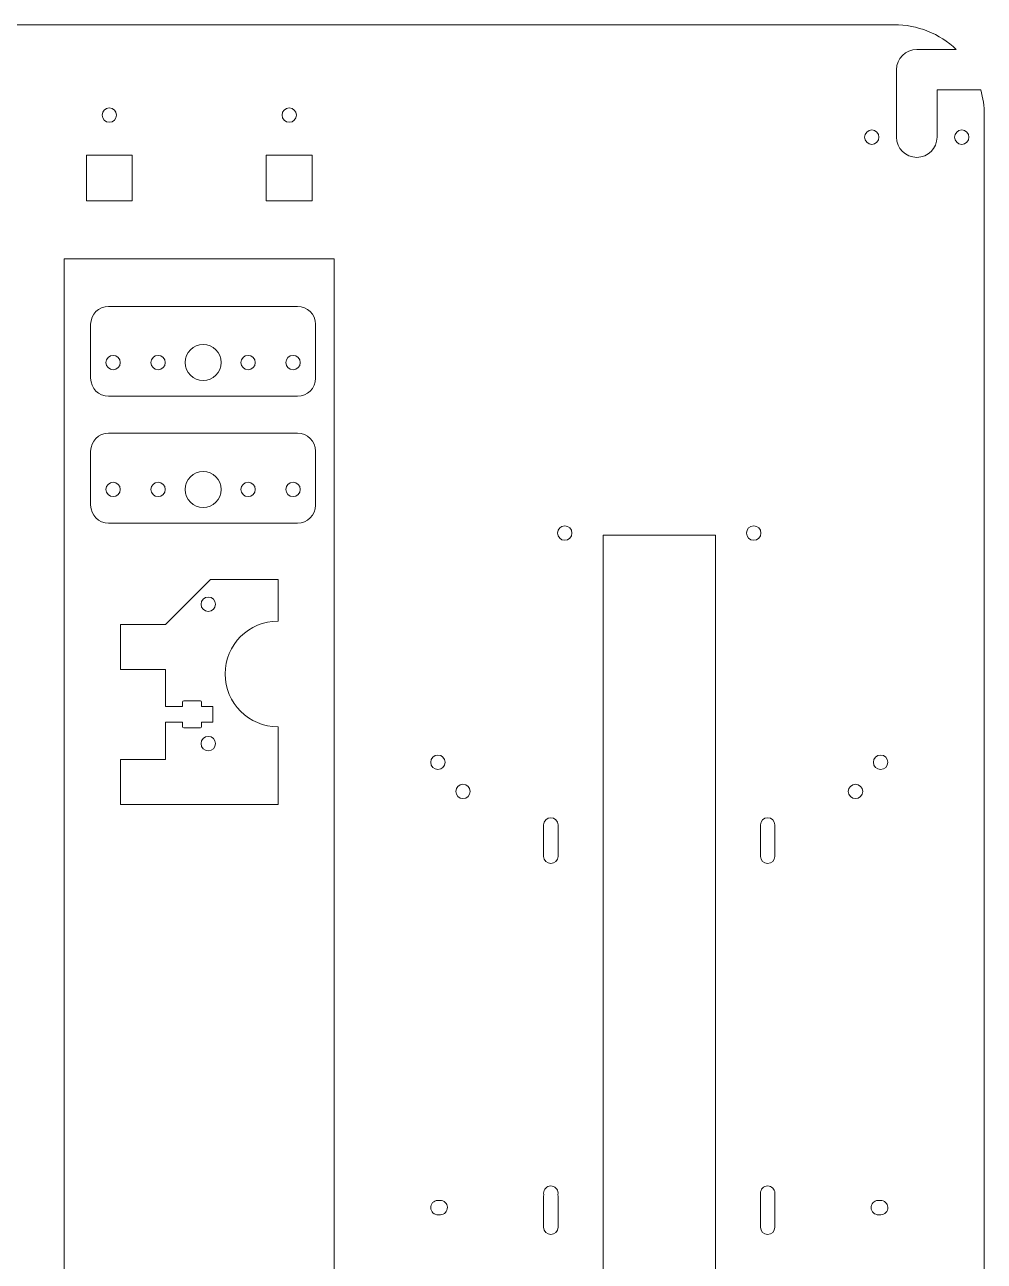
# Model space of a CAD drawing. Header units: inches. Extents: x 10 to 670, y -560 to -10.
# Drawn here: x 456.7 to 670, y -285 to -10 of the extents above; entities that cross this region are included whole.
import ezdxf

# ---------------------------------------------------------------- set-up
doc = ezdxf.new("R2010")
doc.units = ezdxf.units.IN
doc.header["$MEASUREMENT"] = 0
doc.layers.add('Layer 1', color=7, linetype='Continuous')

# ---------------------------------------------------------------- blocks, each defined once
blk = doc.blocks.new('block 3')
at = {"layer": 'Layer 1', "color": 7, "lineweight": 15, "true_color": 0xffffff}
blk.add_open_spline([(643.4, -35), (643.4, -34.12), (644.12, -33.4), (645, -33.4), (645.88, -33.4), (646.6, -34.12), (646.6, -35), (646.6, -35.88), (645.88, -36.6), (645, -36.6), (644.12, -36.6), (643.4, -35.88), (643.4, -35), (643.4, -35), (643.4, -35), (643.4, -35)], degree=3, knots=[0, 0, 0, 0, 1, 1, 1, 2, 2, 2, 3, 3, 3, 4, 4, 4, 5, 5, 5, 5], dxfattribs=at)
blk = doc.blocks.new('block 4')
at = {"layer": 'Layer 1', "color": 7, "lineweight": 15, "true_color": 0xffffff}
blk.add_open_spline([(663.4, -35), (663.4, -34.12), (664.12, -33.4), (665, -33.4), (665.88, -33.4), (666.6, -34.12), (666.6, -35), (666.6, -35.88), (665.88, -36.6), (665, -36.6), (664.12, -36.6), (663.4, -35.88), (663.4, -35), (663.4, -35), (663.4, -35), (663.4, -35)], degree=3, knots=[0, 0, 0, 0, 1, 1, 1, 2, 2, 2, 3, 3, 3, 4, 4, 4, 5, 5, 5, 5], dxfattribs=at)
blk = doc.blocks.new('block 5')
at = {"layer": 'Layer 1', "color": 7, "lineweight": 15, "true_color": 0xffffff}
blk.add_lwpolyline([(659.5, -35), (659.5, -24.5)], dxfattribs=at)
blk = doc.blocks.new('block 6')
at = {"layer": 'Layer 1', "color": 7, "lineweight": 15, "true_color": 0xffffff}
blk.add_open_spline([(650.5, -35), (650.5, -37.49), (652.51, -39.5), (655, -39.5), (657.49, -39.5), (659.5, -37.49), (659.5, -35)], degree=3, knots=[0, 0, 0, 0, 1, 1, 1, 2, 2, 2, 2], dxfattribs=at)
blk = doc.blocks.new('block 7')
at = {"layer": 'Layer 1', "color": 7, "lineweight": 15, "true_color": 0xffffff}
blk.add_lwpolyline([(650.5, -20), (650.5, -35)], dxfattribs=at)
blk = doc.blocks.new('block 8')
at = {"layer": 'Layer 1', "color": 7, "lineweight": 15, "true_color": 0xffffff}
blk.add_open_spline([(655, -15.5), (652.51, -15.5), (650.5, -17.51), (650.5, -20)], degree=3, dxfattribs=at)
blk = doc.blocks.new('block 9')
at = {"layer": 'Layer 1', "color": 7, "lineweight": 15, "true_color": 0xffffff}
blk.add_lwpolyline([(663.77, -15.5), (655, -15.5)], dxfattribs=at)
blk = doc.blocks.new('block 10')
at = {"layer": 'Layer 1', "color": 7, "lineweight": 15, "true_color": 0xffffff}
blk.add_open_spline([(663.77, -15.5), (660.06, -11.97), (655.13, -10), (650, -10)], degree=3, dxfattribs=at)
blk = doc.blocks.new('block 11')
at = {"layer": 'Layer 1', "color": 7, "lineweight": 15, "true_color": 0xffffff}
blk.add_lwpolyline([(650, -10), (435, -10)], dxfattribs=at)
blk = doc.blocks.new('block 22')
at = {"layer": 'Layer 1', "color": 7, "lineweight": 15, "true_color": 0xffffff}
blk.add_lwpolyline([(670, -450), (670, -30)], dxfattribs=at)
blk = doc.blocks.new('block 23')
at = {"layer": 'Layer 1', "color": 7, "lineweight": 15, "true_color": 0xffffff}
blk.add_open_spline([(670, -30), (670, -28.14), (669.74, -26.29), (669.23, -24.5)], degree=3, dxfattribs=at)
blk = doc.blocks.new('block 24')
at = {"layer": 'Layer 1', "color": 7, "lineweight": 15, "true_color": 0xffffff}
blk.add_lwpolyline([(659.5, -24.5), (669.23, -24.5)], dxfattribs=at)
blk = doc.blocks.new('block 25')
at = {"layer": 'Layer 1', "color": 7, "lineweight": 15, "true_color": 0xffffff}
blk.add_open_spline([(552.52, -180.51), (552.52, -179.63), (553.24, -178.91), (554.12, -178.91), (555, -178.91), (555.72, -179.63), (555.72, -180.51), (555.72, -181.4), (555, -182.11), (554.12, -182.11), (553.24, -182.11), (552.52, -181.4), (552.52, -180.51), (552.52, -180.51), (552.52, -180.51), (552.52, -180.51)], degree=3, knots=[0, 0, 0, 0, 1, 1, 1, 2, 2, 2, 3, 3, 3, 4, 4, 4, 5, 5, 5, 5], dxfattribs=at)
blk = doc.blocks.new('block 26')
at = {"layer": 'Layer 1', "color": 7, "lineweight": 15, "true_color": 0xffffff}
blk.add_open_spline([(645.36, -174.03), (645.36, -173.15), (646.08, -172.43), (646.96, -172.43), (647.84, -172.43), (648.56, -173.15), (648.56, -174.03), (648.56, -174.92), (647.84, -175.63), (646.96, -175.63), (646.08, -175.63), (645.36, -174.92), (645.36, -174.03), (645.36, -174.03), (645.36, -174.03), (645.36, -174.03)], degree=3, knots=[0, 0, 0, 0, 1, 1, 1, 2, 2, 2, 3, 3, 3, 4, 4, 4, 5, 5, 5, 5], dxfattribs=at)
blk = doc.blocks.new('block 27')
at = {"layer": 'Layer 1', "color": 7, "lineweight": 15, "true_color": 0xffffff}
blk.add_open_spline([(646.7, -271.49), (645.83, -271.34), (645, -271.93), (644.86, -272.8), (644.72, -273.68), (645.31, -274.5), (646.18, -274.64), (646.35, -274.67), (646.53, -274.67), (646.7, -274.64)], degree=3, knots=[0, 0, 0, 0, 1, 1, 1, 2, 2, 2, 3, 3, 3, 3], dxfattribs=at)
blk = doc.blocks.new('block 28')
at = {"layer": 'Layer 1', "color": 7, "lineweight": 15, "true_color": 0xffffff}
blk.add_open_spline([(646.7, -274.64), (647.57, -274.79), (648.4, -274.2), (648.54, -273.32), (648.68, -272.45), (648.09, -271.63), (647.22, -271.49), (647.05, -271.46), (646.87, -271.46), (646.7, -271.49)], degree=3, knots=[0, 0, 0, 0, 1, 1, 1, 2, 2, 2, 3, 3, 3, 3], dxfattribs=at)
blk = doc.blocks.new('block 29')
at = {"layer": 'Layer 1', "color": 7, "lineweight": 15, "true_color": 0xffffff}
blk.add_open_spline([(639.78, -180.51), (639.78, -179.63), (640.5, -178.91), (641.38, -178.91), (642.26, -178.91), (642.98, -179.63), (642.98, -180.51), (642.98, -181.4), (642.26, -182.11), (641.38, -182.11), (640.5, -182.11), (639.78, -181.4), (639.78, -180.51), (639.78, -180.51), (639.78, -180.51), (639.78, -180.51)], degree=3, knots=[0, 0, 0, 0, 1, 1, 1, 2, 2, 2, 3, 3, 3, 4, 4, 4, 5, 5, 5, 5], dxfattribs=at)
blk = doc.blocks.new('block 30')
at = {"layer": 'Layer 1', "color": 7, "lineweight": 15, "true_color": 0xffffff}
blk.add_open_spline([(546.94, -174.03), (546.94, -173.15), (547.66, -172.43), (548.54, -172.43), (549.42, -172.43), (550.14, -173.15), (550.14, -174.03), (550.14, -174.92), (549.42, -175.63), (548.54, -175.63), (547.66, -175.63), (546.94, -174.92), (546.94, -174.03), (546.94, -174.03), (546.94, -174.03), (546.94, -174.03)], degree=3, knots=[0, 0, 0, 0, 1, 1, 1, 2, 2, 2, 3, 3, 3, 4, 4, 4, 5, 5, 5, 5], dxfattribs=at)
blk = doc.blocks.new('block 31')
at = {"layer": 'Layer 1', "color": 7, "lineweight": 15, "true_color": 0xffffff}
blk.add_open_spline([(548.8, -271.49), (547.93, -271.34), (547.1, -271.93), (546.96, -272.8), (546.82, -273.68), (547.41, -274.5), (548.28, -274.64), (548.45, -274.67), (548.63, -274.67), (548.8, -274.64)], degree=3, knots=[0, 0, 0, 0, 1, 1, 1, 2, 2, 2, 3, 3, 3, 3], dxfattribs=at)
blk = doc.blocks.new('block 32')
at = {"layer": 'Layer 1', "color": 7, "lineweight": 15, "true_color": 0xffffff}
blk.add_open_spline([(548.8, -274.64), (549.67, -274.79), (550.5, -274.2), (550.64, -273.32), (550.78, -272.45), (550.19, -271.63), (549.32, -271.49), (549.15, -271.46), (548.97, -271.46), (548.8, -271.49)], degree=3, knots=[0, 0, 0, 0, 1, 1, 1, 2, 2, 2, 3, 3, 3, 3], dxfattribs=at)
blk = doc.blocks.new('block 35')
at = {"layer": 'Layer 1', "color": 7, "lineweight": 15, "true_color": 0xffffff}
blk.add_open_spline([(575.15, -123.05), (575.15, -122.17), (575.87, -121.45), (576.75, -121.45), (577.63, -121.45), (578.35, -122.17), (578.35, -123.05), (578.35, -123.93), (577.63, -124.65), (576.75, -124.65), (575.87, -124.65), (575.15, -123.93), (575.15, -123.05), (575.15, -123.05), (575.15, -123.05), (575.15, -123.05)], degree=3, knots=[0, 0, 0, 0, 1, 1, 1, 2, 2, 2, 3, 3, 3, 4, 4, 4, 5, 5, 5, 5], dxfattribs=at)
blk = doc.blocks.new('block 36')
at = {"layer": 'Layer 1', "color": 7, "lineweight": 15, "true_color": 0xffffff}
blk.add_open_spline([(617.15, -123.05), (617.15, -122.17), (617.87, -121.45), (618.75, -121.45), (619.63, -121.45), (620.35, -122.17), (620.35, -123.05), (620.35, -123.93), (619.63, -124.65), (618.75, -124.65), (617.87, -124.65), (617.15, -123.93), (617.15, -123.05), (617.15, -123.05), (617.15, -123.05), (617.15, -123.05)], degree=3, knots=[0, 0, 0, 0, 1, 1, 1, 2, 2, 2, 3, 3, 3, 4, 4, 4, 5, 5, 5, 5], dxfattribs=at)
blk = doc.blocks.new('block 37')
at = {"layer": 'Layer 1', "color": 7, "lineweight": 15, "true_color": 0xffffff}
blk.add_open_spline([(620.28, -270.15), (620.26, -270.25), (620.25, -270.35), (620.25, -270.45)], degree=3, dxfattribs=at)
blk = doc.blocks.new('block 38')
at = {"layer": 'Layer 1', "color": 7, "lineweight": 15, "true_color": 0xffffff}
blk.add_open_spline([(623.42, -270.15), (623.59, -269.28), (623.02, -268.44), (622.15, -268.28), (621.28, -268.11), (620.44, -268.68), (620.28, -269.55), (620.24, -269.75), (620.24, -269.95), (620.28, -270.15)], degree=3, knots=[0, 0, 0, 0, 1, 1, 1, 2, 2, 2, 3, 3, 3, 3], dxfattribs=at)
blk = doc.blocks.new('block 39')
at = {"layer": 'Layer 1', "color": 7, "lineweight": 15, "true_color": 0xffffff}
blk.add_open_spline([(623.45, -270.45), (623.45, -270.35), (623.44, -270.25), (623.42, -270.15)], degree=3, dxfattribs=at)
blk = doc.blocks.new('block 40')
at = {"layer": 'Layer 1', "color": 7, "lineweight": 15, "true_color": 0xffffff}
blk.add_lwpolyline([(623.45, -277.45), (623.45, -270.45)], dxfattribs=at)
blk = doc.blocks.new('block 41')
at = {"layer": 'Layer 1', "color": 7, "lineweight": 15, "true_color": 0xffffff}
blk.add_open_spline([(620.25, -277.45), (620.25, -278.33), (620.97, -279.05), (621.85, -279.05), (622.73, -279.05), (623.45, -278.33), (623.45, -277.45)], degree=3, knots=[0, 0, 0, 0, 1, 1, 1, 2, 2, 2, 2], dxfattribs=at)
blk = doc.blocks.new('block 42')
at = {"layer": 'Layer 1', "color": 7, "lineweight": 15, "true_color": 0xffffff}
blk.add_lwpolyline([(620.25, -270.45), (620.25, -277.45)], dxfattribs=at)
blk = doc.blocks.new('block 43')
at = {"layer": 'Layer 1', "color": 7, "lineweight": 15, "true_color": 0xffffff}
blk.add_open_spline([(623.45, -187.95), (623.45, -187.07), (622.73, -186.35), (621.85, -186.35), (620.97, -186.35), (620.25, -187.07), (620.25, -187.95)], degree=3, knots=[0, 0, 0, 0, 1, 1, 1, 2, 2, 2, 2], dxfattribs=at)
blk = doc.blocks.new('block 44')
at = {"layer": 'Layer 1', "color": 7, "lineweight": 15, "true_color": 0xffffff}
blk.add_lwpolyline([(623.45, -194.95), (623.45, -187.95)], dxfattribs=at)
blk = doc.blocks.new('block 45')
at = {"layer": 'Layer 1', "color": 7, "lineweight": 15, "true_color": 0xffffff}
blk.add_open_spline([(620.25, -194.95), (620.25, -195.83), (620.97, -196.55), (621.85, -196.55), (622.73, -196.55), (623.45, -195.83), (623.45, -194.95)], degree=3, knots=[0, 0, 0, 0, 1, 1, 1, 2, 2, 2, 2], dxfattribs=at)
blk = doc.blocks.new('block 46')
at = {"layer": 'Layer 1', "color": 7, "lineweight": 15, "true_color": 0xffffff}
blk.add_lwpolyline([(620.25, -187.95), (620.25, -194.95)], dxfattribs=at)
blk = doc.blocks.new('block 47')
at = {"layer": 'Layer 1', "color": 7, "lineweight": 15, "true_color": 0xffffff}
blk.add_lwpolyline([(610.25, -323.55), (610.25, -123.55)], dxfattribs=at)
blk = doc.blocks.new('block 49')
at = {"layer": 'Layer 1', "color": 7, "lineweight": 15, "true_color": 0xffffff}
blk.add_lwpolyline([(585.25, -123.55), (585.25, -323.55)], dxfattribs=at)
blk = doc.blocks.new('block 50')
at = {"layer": 'Layer 1', "color": 7, "lineweight": 15, "true_color": 0xffffff}
blk.add_lwpolyline([(610.25, -123.55), (585.25, -123.55)], dxfattribs=at)
blk = doc.blocks.new('block 69')
at = {"layer": 'Layer 1', "color": 7, "lineweight": 15, "true_color": 0xffffff}
blk.add_open_spline([(513.9, -30.1), (513.9, -29.22), (514.62, -28.5), (515.5, -28.5), (516.38, -28.5), (517.1, -29.22), (517.1, -30.1), (517.1, -30.98), (516.38, -31.7), (515.5, -31.7), (514.62, -31.7), (513.9, -30.98), (513.9, -30.1), (513.9, -30.1), (513.9, -30.1), (513.9, -30.1)], degree=3, knots=[0, 0, 0, 0, 1, 1, 1, 2, 2, 2, 3, 3, 3, 4, 4, 4, 5, 5, 5, 5], dxfattribs=at)
blk = doc.blocks.new('block 70')
at = {"layer": 'Layer 1', "color": 7, "lineweight": 15, "true_color": 0xffffff}
blk.add_open_spline([(473.9, -30.1), (473.9, -29.22), (474.62, -28.5), (475.5, -28.5), (476.38, -28.5), (477.1, -29.22), (477.1, -30.1), (477.1, -30.98), (476.38, -31.7), (475.5, -31.7), (474.62, -31.7), (473.9, -30.98), (473.9, -30.1), (473.9, -30.1), (473.9, -30.1), (473.9, -30.1)], degree=3, knots=[0, 0, 0, 0, 1, 1, 1, 2, 2, 2, 3, 3, 3, 4, 4, 4, 5, 5, 5, 5], dxfattribs=at)
blk = doc.blocks.new('block 71')
at = {"layer": 'Layer 1', "color": 7, "lineweight": 15, "true_color": 0xffffff}
blk.add_lwpolyline([(520.6, -49.2), (520.6, -39)], dxfattribs=at)
blk = doc.blocks.new('block 72')
at = {"layer": 'Layer 1', "color": 7, "lineweight": 15, "true_color": 0xffffff}
blk.add_lwpolyline([(510.4, -49.2), (520.6, -49.2)], dxfattribs=at)
blk = doc.blocks.new('block 73')
at = {"layer": 'Layer 1', "color": 7, "lineweight": 15, "true_color": 0xffffff}
blk.add_lwpolyline([(510.4, -39), (510.4, -49.2)], dxfattribs=at)
blk = doc.blocks.new('block 74')
at = {"layer": 'Layer 1', "color": 7, "lineweight": 15, "true_color": 0xffffff}
blk.add_lwpolyline([(520.6, -39), (510.4, -39)], dxfattribs=at)
blk = doc.blocks.new('block 75')
at = {"layer": 'Layer 1', "color": 7, "lineweight": 15, "true_color": 0xffffff}
blk.add_lwpolyline([(480.6, -49.2), (480.6, -39)], dxfattribs=at)
blk = doc.blocks.new('block 76')
at = {"layer": 'Layer 1', "color": 7, "lineweight": 15, "true_color": 0xffffff}
blk.add_lwpolyline([(470.4, -49.2), (480.6, -49.2)], dxfattribs=at)
blk = doc.blocks.new('block 77')
at = {"layer": 'Layer 1', "color": 7, "lineweight": 15, "true_color": 0xffffff}
blk.add_lwpolyline([(470.4, -39), (470.4, -49.2)], dxfattribs=at)
blk = doc.blocks.new('block 78')
at = {"layer": 'Layer 1', "color": 7, "lineweight": 15, "true_color": 0xffffff}
blk.add_lwpolyline([(480.6, -39), (470.4, -39)], dxfattribs=at)
blk = doc.blocks.new('block 96')
at = {"layer": 'Layer 1', "color": 7, "lineweight": 15, "true_color": 0xffffff}
blk.add_lwpolyline([(465.5, -62.1), (465.5, -385)], dxfattribs=at)
blk = doc.blocks.new('block 97')
at = {"layer": 'Layer 1', "color": 7, "lineweight": 15, "true_color": 0xffffff}
blk.add_lwpolyline([(525.5, -62.1), (465.5, -62.1)], dxfattribs=at)
blk = doc.blocks.new('block 98')
at = {"layer": 'Layer 1', "color": 7, "lineweight": 15, "true_color": 0xffffff}
blk.add_lwpolyline([(525.5, -385), (525.5, -62.1)], dxfattribs=at)
blk = doc.blocks.new('block 105')
at = {"layer": 'Layer 1', "color": 7, "lineweight": 15, "true_color": 0xffffff}
blk.add_open_spline([(575.25, -187.95), (575.25, -187.07), (574.53, -186.35), (573.65, -186.35), (572.77, -186.35), (572.05, -187.07), (572.05, -187.95)], degree=3, knots=[0, 0, 0, 0, 1, 1, 1, 2, 2, 2, 2], dxfattribs=at)
blk = doc.blocks.new('block 106')
at = {"layer": 'Layer 1', "color": 7, "lineweight": 15, "true_color": 0xffffff}
blk.add_lwpolyline([(575.25, -187.95), (575.25, -194.95)], dxfattribs=at)
blk = doc.blocks.new('block 107')
at = {"layer": 'Layer 1', "color": 7, "lineweight": 15, "true_color": 0xffffff}
blk.add_open_spline([(572.05, -194.95), (572.05, -195.83), (572.77, -196.55), (573.65, -196.55), (574.53, -196.55), (575.25, -195.83), (575.25, -194.95)], degree=3, knots=[0, 0, 0, 0, 1, 1, 1, 2, 2, 2, 2], dxfattribs=at)
blk = doc.blocks.new('block 108')
at = {"layer": 'Layer 1', "color": 7, "lineweight": 15, "true_color": 0xffffff}
blk.add_lwpolyline([(572.05, -194.95), (572.05, -187.95)], dxfattribs=at)
blk = doc.blocks.new('block 109')
at = {"layer": 'Layer 1', "color": 7, "lineweight": 15, "true_color": 0xffffff}
blk.add_lwpolyline([(572.05, -277.45), (572.05, -270.45)], dxfattribs=at)
blk = doc.blocks.new('block 110')
at = {"layer": 'Layer 1', "color": 7, "lineweight": 15, "true_color": 0xffffff}
blk.add_open_spline([(572.08, -270.15), (572.06, -270.25), (572.05, -270.35), (572.05, -270.45)], degree=3, dxfattribs=at)
blk = doc.blocks.new('block 111')
at = {"layer": 'Layer 1', "color": 7, "lineweight": 15, "true_color": 0xffffff}
blk.add_open_spline([(575.22, -270.15), (575.39, -269.28), (574.82, -268.44), (573.95, -268.28), (573.08, -268.11), (572.24, -268.68), (572.08, -269.55), (572.04, -269.75), (572.04, -269.95), (572.08, -270.15)], degree=3, knots=[0, 0, 0, 0, 1, 1, 1, 2, 2, 2, 3, 3, 3, 3], dxfattribs=at)
blk = doc.blocks.new('block 112')
at = {"layer": 'Layer 1', "color": 7, "lineweight": 15, "true_color": 0xffffff}
blk.add_open_spline([(575.25, -270.45), (575.25, -270.35), (575.24, -270.25), (575.22, -270.15)], degree=3, dxfattribs=at)
blk = doc.blocks.new('block 113')
at = {"layer": 'Layer 1', "color": 7, "lineweight": 15, "true_color": 0xffffff}
blk.add_lwpolyline([(575.25, -270.45), (575.25, -277.45)], dxfattribs=at)
blk = doc.blocks.new('block 114')
at = {"layer": 'Layer 1', "color": 7, "lineweight": 15, "true_color": 0xffffff}
blk.add_open_spline([(572.05, -277.45), (572.05, -278.33), (572.77, -279.05), (573.65, -279.05), (574.53, -279.05), (575.25, -278.33), (575.25, -277.45)], degree=3, knots=[0, 0, 0, 0, 1, 1, 1, 2, 2, 2, 2], dxfattribs=at)
blk = doc.blocks.new('block 2')
at = {"layer": 'Layer 1'}
for name in ['block 11', 'block 10', 'block 8', 'block 9', 'block 7', 'block 5', 'block 24', 'block 23', 'block 70', 'block 69', 'block 22', 'block 3', 'block 6', 'block 4', 'block 77', 'block 78', 'block 75', 'block 73', 'block 74', 'block 71', 'block 76', 'block 72', 'block 96', 'block 97', 'block 98', 'block 35', 'block 49', 'block 50', 'block 47', 'block 36', 'block 30', 'block 26', 'block 25', 'block 29', 'block 105', 'block 43', 'block 108', 'block 106', 'block 46', 'block 44', 'block 107', 'block 45', 'block 111', 'block 38', 'block 31', 'block 32', 'block 110', 'block 109', 'block 112', 'block 113', 'block 37', 'block 42', 'block 39', 'block 40', 'block 27', 'block 28', 'block 114', 'block 41']:
    blk.add_blockref(name, (0, 0), dxfattribs=at)
blk = doc.blocks.new('block 569')
at = {"layer": 'Layer 1', "color": 7, "lineweight": 15, "true_color": 0xffffff}
blk.add_lwpolyline([(488, -143.38), (498, -133.38)], dxfattribs=at)
blk = doc.blocks.new('block 570')
at = {"layer": 'Layer 1', "color": 7, "lineweight": 15, "true_color": 0xffffff}
blk.add_lwpolyline([(488, -143.38), (478, -143.38)], dxfattribs=at)
blk = doc.blocks.new('block 571')
at = {"layer": 'Layer 1', "color": 7, "lineweight": 15, "true_color": 0xffffff}
blk.add_lwpolyline([(478, -143.38), (478, -153.38)], dxfattribs=at)
blk = doc.blocks.new('block 572')
at = {"layer": 'Layer 1', "color": 7, "lineweight": 15, "true_color": 0xffffff}
blk.add_lwpolyline([(478, -153.38), (488, -153.38)], dxfattribs=at)
blk = doc.blocks.new('block 573')
at = {"layer": 'Layer 1', "color": 7, "lineweight": 15, "true_color": 0xffffff}
blk.add_lwpolyline([(488, -153.38), (488, -161.63)], dxfattribs=at)
blk = doc.blocks.new('block 574')
at = {"layer": 'Layer 1', "color": 7, "lineweight": 15, "true_color": 0xffffff}
blk.add_lwpolyline([(491.8, -161.63), (488, -161.63)], dxfattribs=at)
blk = doc.blocks.new('block 575')
at = {"layer": 'Layer 1', "color": 7, "lineweight": 15, "true_color": 0xffffff}
blk.add_lwpolyline([(491.8, -160.63), (491.8, -161.63)], dxfattribs=at)
blk = doc.blocks.new('block 576')
at = {"layer": 'Layer 1', "color": 7, "lineweight": 15, "true_color": 0xffffff}
blk.add_open_spline([(492.05, -160.38), (491.91, -160.38), (491.8, -160.49), (491.8, -160.63)], degree=3, dxfattribs=at)
blk = doc.blocks.new('block 577')
at = {"layer": 'Layer 1', "color": 7, "lineweight": 15, "true_color": 0xffffff}
blk.add_lwpolyline([(495.75, -160.38), (492.05, -160.38)], dxfattribs=at)
blk = doc.blocks.new('block 578')
at = {"layer": 'Layer 1', "color": 7, "lineweight": 15, "true_color": 0xffffff}
blk.add_open_spline([(496, -160.63), (496, -160.49), (495.89, -160.38), (495.75, -160.38)], degree=3, dxfattribs=at)
blk = doc.blocks.new('block 579')
at = {"layer": 'Layer 1', "color": 7, "lineweight": 15, "true_color": 0xffffff}
blk.add_lwpolyline([(496, -161.63), (496, -160.63)], dxfattribs=at)
blk = doc.blocks.new('block 580')
at = {"layer": 'Layer 1', "color": 7, "lineweight": 15, "true_color": 0xffffff}
blk.add_lwpolyline([(498.5, -161.63), (496, -161.63)], dxfattribs=at)
blk = doc.blocks.new('block 581')
at = {"layer": 'Layer 1', "color": 7, "lineweight": 15, "true_color": 0xffffff}
blk.add_lwpolyline([(498.5, -165.13), (498.5, -161.63)], dxfattribs=at)
blk = doc.blocks.new('block 582')
at = {"layer": 'Layer 1', "color": 7, "lineweight": 15, "true_color": 0xffffff}
blk.add_lwpolyline([(496, -165.13), (498.5, -165.13)], dxfattribs=at)
blk = doc.blocks.new('block 583')
at = {"layer": 'Layer 1', "color": 7, "lineweight": 15, "true_color": 0xffffff}
blk.add_lwpolyline([(496, -166.13), (496, -165.13)], dxfattribs=at)
blk = doc.blocks.new('block 584')
at = {"layer": 'Layer 1', "color": 7, "lineweight": 15, "true_color": 0xffffff}
blk.add_open_spline([(495.75, -166.38), (495.89, -166.38), (496, -166.27), (496, -166.13)], degree=3, dxfattribs=at)
blk = doc.blocks.new('block 585')
at = {"layer": 'Layer 1', "color": 7, "lineweight": 15, "true_color": 0xffffff}
blk.add_lwpolyline([(492.05, -166.38), (495.75, -166.38)], dxfattribs=at)
blk = doc.blocks.new('block 586')
at = {"layer": 'Layer 1', "color": 7, "lineweight": 15, "true_color": 0xffffff}
blk.add_open_spline([(491.8, -166.13), (491.8, -166.27), (491.91, -166.38), (492.05, -166.38)], degree=3, dxfattribs=at)
blk = doc.blocks.new('block 587')
at = {"layer": 'Layer 1', "color": 7, "lineweight": 15, "true_color": 0xffffff}
blk.add_lwpolyline([(491.8, -165.13), (491.8, -166.13)], dxfattribs=at)
blk = doc.blocks.new('block 588')
at = {"layer": 'Layer 1', "color": 7, "lineweight": 15, "true_color": 0xffffff}
blk.add_lwpolyline([(488, -165.13), (491.8, -165.13)], dxfattribs=at)
blk = doc.blocks.new('block 589')
at = {"layer": 'Layer 1', "color": 7, "lineweight": 15, "true_color": 0xffffff}
blk.add_lwpolyline([(488, -165.13), (488, -173.38)], dxfattribs=at)
blk = doc.blocks.new('block 590')
at = {"layer": 'Layer 1', "color": 7, "lineweight": 15, "true_color": 0xffffff}
blk.add_lwpolyline([(488, -173.38), (478, -173.38)], dxfattribs=at)
blk = doc.blocks.new('block 591')
at = {"layer": 'Layer 1', "color": 7, "lineweight": 15, "true_color": 0xffffff}
blk.add_lwpolyline([(478, -173.38), (478, -183.38)], dxfattribs=at)
blk = doc.blocks.new('block 592')
at = {"layer": 'Layer 1', "color": 7, "lineweight": 15, "true_color": 0xffffff}
blk.add_lwpolyline([(478, -183.38), (513, -183.38)], dxfattribs=at)
blk = doc.blocks.new('block 593')
at = {"layer": 'Layer 1', "color": 7, "lineweight": 15, "true_color": 0xffffff}
blk.add_lwpolyline([(513, -183.38), (513, -166.13)], dxfattribs=at)
blk = doc.blocks.new('block 594')
at = {"layer": 'Layer 1', "color": 7, "lineweight": 15, "true_color": 0xffffff}
blk.add_open_spline([(513, -142.63), (506.51, -142.63), (501.25, -147.89), (501.25, -154.38), (501.25, -160.87), (506.51, -166.13), (513, -166.13)], degree=3, knots=[0, 0, 0, 0, 1, 1, 1, 2, 2, 2, 2], dxfattribs=at)
blk = doc.blocks.new('block 595')
at = {"layer": 'Layer 1', "color": 7, "lineweight": 15, "true_color": 0xffffff}
blk.add_lwpolyline([(513, -142.63), (513, -133.38)], dxfattribs=at)
blk = doc.blocks.new('block 596')
at = {"layer": 'Layer 1', "color": 7, "lineweight": 15, "true_color": 0xffffff}
blk.add_lwpolyline([(513, -133.38), (498, -133.38)], dxfattribs=at)
blk = doc.blocks.new('block 597')
at = {"layer": 'Layer 1', "color": 7, "lineweight": 15, "true_color": 0xffffff}
blk.add_open_spline([(495.9, -169.88), (495.9, -168.99), (496.62, -168.28), (497.5, -168.28), (498.38, -168.28), (499.1, -168.99), (499.1, -169.88), (499.1, -170.76), (498.38, -171.48), (497.5, -171.48), (496.62, -171.48), (495.9, -170.76), (495.9, -169.88), (495.9, -169.88), (495.9, -169.88), (495.9, -169.88)], degree=3, knots=[0, 0, 0, 0, 1, 1, 1, 2, 2, 2, 3, 3, 3, 4, 4, 4, 5, 5, 5, 5], dxfattribs=at)
blk = doc.blocks.new('block 598')
at = {"layer": 'Layer 1', "color": 7, "lineweight": 15, "true_color": 0xffffff}
blk.add_open_spline([(495.9, -138.88), (495.9, -137.99), (496.62, -137.28), (497.5, -137.28), (498.38, -137.28), (499.1, -137.99), (499.1, -138.88), (499.1, -139.76), (498.38, -140.48), (497.5, -140.48), (496.62, -140.48), (495.9, -139.76), (495.9, -138.88), (495.9, -138.88), (495.9, -138.88), (495.9, -138.88)], degree=3, knots=[0, 0, 0, 0, 1, 1, 1, 2, 2, 2, 3, 3, 3, 4, 4, 4, 5, 5, 5, 5], dxfattribs=at)
blk = doc.blocks.new('block 568')
at = {"layer": 'Layer 1'}
for name in ['block 569', 'block 596', 'block 595', 'block 598', 'block 594', 'block 570', 'block 571', 'block 572', 'block 573', 'block 574', 'block 576', 'block 575', 'block 577', 'block 578', 'block 579', 'block 580', 'block 581', 'block 588', 'block 589', 'block 587', 'block 586', 'block 585', 'block 584', 'block 582', 'block 583', 'block 593', 'block 597', 'block 590', 'block 591', 'block 592']:
    blk.add_blockref(name, (0, 0), dxfattribs=at)
blk = doc.blocks.new('block 600')
at = {"layer": 'Layer 1', "color": 7, "lineweight": 15, "true_color": 0xffffff}
blk.add_open_spline([(474.75, -85.13), (474.75, -84.24), (475.47, -83.53), (476.35, -83.53), (477.24, -83.53), (477.95, -84.24), (477.95, -85.13), (477.95, -86.01), (477.24, -86.73), (476.35, -86.73), (475.47, -86.73), (474.75, -86.01), (474.75, -85.13), (474.75, -85.13), (474.75, -85.13), (474.75, -85.13)], degree=3, knots=[0, 0, 0, 0, 1, 1, 1, 2, 2, 2, 3, 3, 3, 4, 4, 4, 5, 5, 5, 5], dxfattribs=at)
blk = doc.blocks.new('block 601')
at = {"layer": 'Layer 1', "color": 7, "lineweight": 15, "true_color": 0xffffff}
blk.add_open_spline([(504.75, -85.13), (504.75, -84.24), (505.47, -83.53), (506.35, -83.53), (507.24, -83.53), (507.95, -84.24), (507.95, -85.13), (507.95, -86.01), (507.24, -86.73), (506.35, -86.73), (505.47, -86.73), (504.75, -86.01), (504.75, -85.13), (504.75, -85.13), (504.75, -85.13), (504.75, -85.13)], degree=3, knots=[0, 0, 0, 0, 1, 1, 1, 2, 2, 2, 3, 3, 3, 4, 4, 4, 5, 5, 5, 5], dxfattribs=at)
blk = doc.blocks.new('block 602')
at = {"layer": 'Layer 1', "color": 7, "lineweight": 15, "true_color": 0xffffff}
blk.add_open_spline([(471.35, -88.63), (471.35, -90.84), (473.14, -92.63), (475.35, -92.63)], degree=3, dxfattribs=at)
blk = doc.blocks.new('block 603')
at = {"layer": 'Layer 1', "color": 7, "lineweight": 15, "true_color": 0xffffff}
blk.add_lwpolyline([(475.35, -92.63), (517.35, -92.63)], dxfattribs=at)
blk = doc.blocks.new('block 604')
at = {"layer": 'Layer 1', "color": 7, "lineweight": 15, "true_color": 0xffffff}
blk.add_open_spline([(517.35, -92.63), (519.56, -92.63), (521.35, -90.84), (521.35, -88.63)], degree=3, dxfattribs=at)
blk = doc.blocks.new('block 605')
at = {"layer": 'Layer 1', "color": 7, "lineweight": 15, "true_color": 0xffffff}
blk.add_lwpolyline([(521.35, -88.63), (521.35, -76.63)], dxfattribs=at)
blk = doc.blocks.new('block 606')
at = {"layer": 'Layer 1', "color": 7, "lineweight": 15, "true_color": 0xffffff}
blk.add_open_spline([(521.35, -76.63), (521.35, -74.42), (519.56, -72.63), (517.35, -72.63)], degree=3, dxfattribs=at)
blk = doc.blocks.new('block 607')
at = {"layer": 'Layer 1', "color": 7, "lineweight": 15, "true_color": 0xffffff}
blk.add_lwpolyline([(517.35, -72.63), (475.35, -72.63)], dxfattribs=at)
blk = doc.blocks.new('block 608')
at = {"layer": 'Layer 1', "color": 7, "lineweight": 15, "true_color": 0xffffff}
blk.add_open_spline([(475.35, -72.63), (473.14, -72.63), (471.35, -74.42), (471.35, -76.63)], degree=3, dxfattribs=at)
blk = doc.blocks.new('block 609')
at = {"layer": 'Layer 1', "color": 7, "lineweight": 15, "true_color": 0xffffff}
blk.add_lwpolyline([(471.35, -76.63), (471.35, -88.63)], dxfattribs=at)
blk = doc.blocks.new('block 610')
at = {"layer": 'Layer 1', "color": 7, "lineweight": 15, "true_color": 0xffffff}
blk.add_open_spline([(492.35, -85.13), (492.35, -82.92), (494.14, -81.13), (496.35, -81.13), (498.56, -81.13), (500.35, -82.92), (500.35, -85.13), (500.35, -87.34), (498.56, -89.13), (496.35, -89.13), (494.14, -89.13), (492.35, -87.34), (492.35, -85.13), (492.35, -85.13), (492.35, -85.13), (492.35, -85.13)], degree=3, knots=[0, 0, 0, 0, 1, 1, 1, 2, 2, 2, 3, 3, 3, 4, 4, 4, 5, 5, 5, 5], dxfattribs=at)
blk = doc.blocks.new('block 611')
at = {"layer": 'Layer 1', "color": 7, "lineweight": 15, "true_color": 0xffffff}
blk.add_open_spline([(514.75, -85.13), (514.75, -84.24), (515.47, -83.53), (516.35, -83.53), (517.24, -83.53), (517.95, -84.24), (517.95, -85.13), (517.95, -86.01), (517.24, -86.73), (516.35, -86.73), (515.47, -86.73), (514.75, -86.01), (514.75, -85.13), (514.75, -85.13), (514.75, -85.13), (514.75, -85.13)], degree=3, knots=[0, 0, 0, 0, 1, 1, 1, 2, 2, 2, 3, 3, 3, 4, 4, 4, 5, 5, 5, 5], dxfattribs=at)
blk = doc.blocks.new('block 612')
at = {"layer": 'Layer 1', "color": 7, "lineweight": 15, "true_color": 0xffffff}
blk.add_open_spline([(484.75, -85.13), (484.75, -84.24), (485.47, -83.53), (486.35, -83.53), (487.24, -83.53), (487.95, -84.24), (487.95, -85.13), (487.95, -86.01), (487.24, -86.73), (486.35, -86.73), (485.47, -86.73), (484.75, -86.01), (484.75, -85.13), (484.75, -85.13), (484.75, -85.13), (484.75, -85.13)], degree=3, knots=[0, 0, 0, 0, 1, 1, 1, 2, 2, 2, 3, 3, 3, 4, 4, 4, 5, 5, 5, 5], dxfattribs=at)
blk = doc.blocks.new('block 599')
at = {"layer": 'Layer 1'}
for name in ['block 608', 'block 607', 'block 606', 'block 609', 'block 605', 'block 610', 'block 600', 'block 612', 'block 601', 'block 611', 'block 602', 'block 604', 'block 603']:
    blk.add_blockref(name, (0, 0), dxfattribs=at)
blk = doc.blocks.new('block 614')
at = {"layer": 'Layer 1', "color": 7, "lineweight": 15, "true_color": 0xffffff}
blk.add_open_spline([(474.75, -113.35), (474.75, -112.47), (475.47, -111.75), (476.35, -111.75), (477.24, -111.75), (477.95, -112.47), (477.95, -113.35), (477.95, -114.23), (477.24, -114.95), (476.35, -114.95), (475.47, -114.95), (474.75, -114.23), (474.75, -113.35), (474.75, -113.35), (474.75, -113.35), (474.75, -113.35)], degree=3, knots=[0, 0, 0, 0, 1, 1, 1, 2, 2, 2, 3, 3, 3, 4, 4, 4, 5, 5, 5, 5], dxfattribs=at)
blk = doc.blocks.new('block 615')
at = {"layer": 'Layer 1', "color": 7, "lineweight": 15, "true_color": 0xffffff}
blk.add_open_spline([(504.75, -113.35), (504.75, -112.47), (505.47, -111.75), (506.35, -111.75), (507.24, -111.75), (507.95, -112.47), (507.95, -113.35), (507.95, -114.23), (507.24, -114.95), (506.35, -114.95), (505.47, -114.95), (504.75, -114.23), (504.75, -113.35), (504.75, -113.35), (504.75, -113.35), (504.75, -113.35)], degree=3, knots=[0, 0, 0, 0, 1, 1, 1, 2, 2, 2, 3, 3, 3, 4, 4, 4, 5, 5, 5, 5], dxfattribs=at)
blk = doc.blocks.new('block 616')
at = {"layer": 'Layer 1', "color": 7, "lineweight": 15, "true_color": 0xffffff}
blk.add_open_spline([(471.35, -116.85), (471.35, -119.06), (473.14, -120.85), (475.35, -120.85)], degree=3, dxfattribs=at)
blk = doc.blocks.new('block 617')
at = {"layer": 'Layer 1', "color": 7, "lineweight": 15, "true_color": 0xffffff}
blk.add_lwpolyline([(475.35, -120.85), (517.35, -120.85)], dxfattribs=at)
blk = doc.blocks.new('block 618')
at = {"layer": 'Layer 1', "color": 7, "lineweight": 15, "true_color": 0xffffff}
blk.add_open_spline([(517.35, -120.85), (519.56, -120.85), (521.35, -119.06), (521.35, -116.85)], degree=3, dxfattribs=at)
blk = doc.blocks.new('block 619')
at = {"layer": 'Layer 1', "color": 7, "lineweight": 15, "true_color": 0xffffff}
blk.add_lwpolyline([(521.35, -116.85), (521.35, -104.85)], dxfattribs=at)
blk = doc.blocks.new('block 620')
at = {"layer": 'Layer 1', "color": 7, "lineweight": 15, "true_color": 0xffffff}
blk.add_open_spline([(521.35, -104.85), (521.35, -102.64), (519.56, -100.85), (517.35, -100.85)], degree=3, dxfattribs=at)
blk = doc.blocks.new('block 621')
at = {"layer": 'Layer 1', "color": 7, "lineweight": 15, "true_color": 0xffffff}
blk.add_lwpolyline([(517.35, -100.85), (475.35, -100.85)], dxfattribs=at)
blk = doc.blocks.new('block 622')
at = {"layer": 'Layer 1', "color": 7, "lineweight": 15, "true_color": 0xffffff}
blk.add_open_spline([(475.35, -100.85), (473.14, -100.85), (471.35, -102.64), (471.35, -104.85)], degree=3, dxfattribs=at)
blk = doc.blocks.new('block 623')
at = {"layer": 'Layer 1', "color": 7, "lineweight": 15, "true_color": 0xffffff}
blk.add_lwpolyline([(471.35, -104.85), (471.35, -116.85)], dxfattribs=at)
blk = doc.blocks.new('block 624')
at = {"layer": 'Layer 1', "color": 7, "lineweight": 15, "true_color": 0xffffff}
blk.add_open_spline([(492.35, -113.35), (492.35, -111.14), (494.14, -109.35), (496.35, -109.35), (498.56, -109.35), (500.35, -111.14), (500.35, -113.35), (500.35, -115.56), (498.56, -117.35), (496.35, -117.35), (494.14, -117.35), (492.35, -115.56), (492.35, -113.35), (492.35, -113.35), (492.35, -113.35), (492.35, -113.35)], degree=3, knots=[0, 0, 0, 0, 1, 1, 1, 2, 2, 2, 3, 3, 3, 4, 4, 4, 5, 5, 5, 5], dxfattribs=at)
blk = doc.blocks.new('block 625')
at = {"layer": 'Layer 1', "color": 7, "lineweight": 15, "true_color": 0xffffff}
blk.add_open_spline([(514.75, -113.35), (514.75, -112.47), (515.47, -111.75), (516.35, -111.75), (517.24, -111.75), (517.95, -112.47), (517.95, -113.35), (517.95, -114.23), (517.24, -114.95), (516.35, -114.95), (515.47, -114.95), (514.75, -114.23), (514.75, -113.35), (514.75, -113.35), (514.75, -113.35), (514.75, -113.35)], degree=3, knots=[0, 0, 0, 0, 1, 1, 1, 2, 2, 2, 3, 3, 3, 4, 4, 4, 5, 5, 5, 5], dxfattribs=at)
blk = doc.blocks.new('block 626')
at = {"layer": 'Layer 1', "color": 7, "lineweight": 15, "true_color": 0xffffff}
blk.add_open_spline([(484.75, -113.35), (484.75, -112.47), (485.47, -111.75), (486.35, -111.75), (487.24, -111.75), (487.95, -112.47), (487.95, -113.35), (487.95, -114.23), (487.24, -114.95), (486.35, -114.95), (485.47, -114.95), (484.75, -114.23), (484.75, -113.35), (484.75, -113.35), (484.75, -113.35), (484.75, -113.35)], degree=3, knots=[0, 0, 0, 0, 1, 1, 1, 2, 2, 2, 3, 3, 3, 4, 4, 4, 5, 5, 5, 5], dxfattribs=at)
blk = doc.blocks.new('block 613')
at = {"layer": 'Layer 1'}
for name in ['block 622', 'block 621', 'block 620', 'block 623', 'block 619', 'block 624', 'block 614', 'block 626', 'block 615', 'block 625', 'block 616', 'block 618', 'block 617']:
    blk.add_blockref(name, (0, 0), dxfattribs=at)

msp = doc.modelspace()

# ---------------------------------------------------------------- block references
at = {"layer": 'Layer 1'}
for name in ['block 2', 'block 599', 'block 613', 'block 568']:
    msp.add_blockref(name, (0, 0), dxfattribs=at)

doc.saveas('drawing.dxf')
